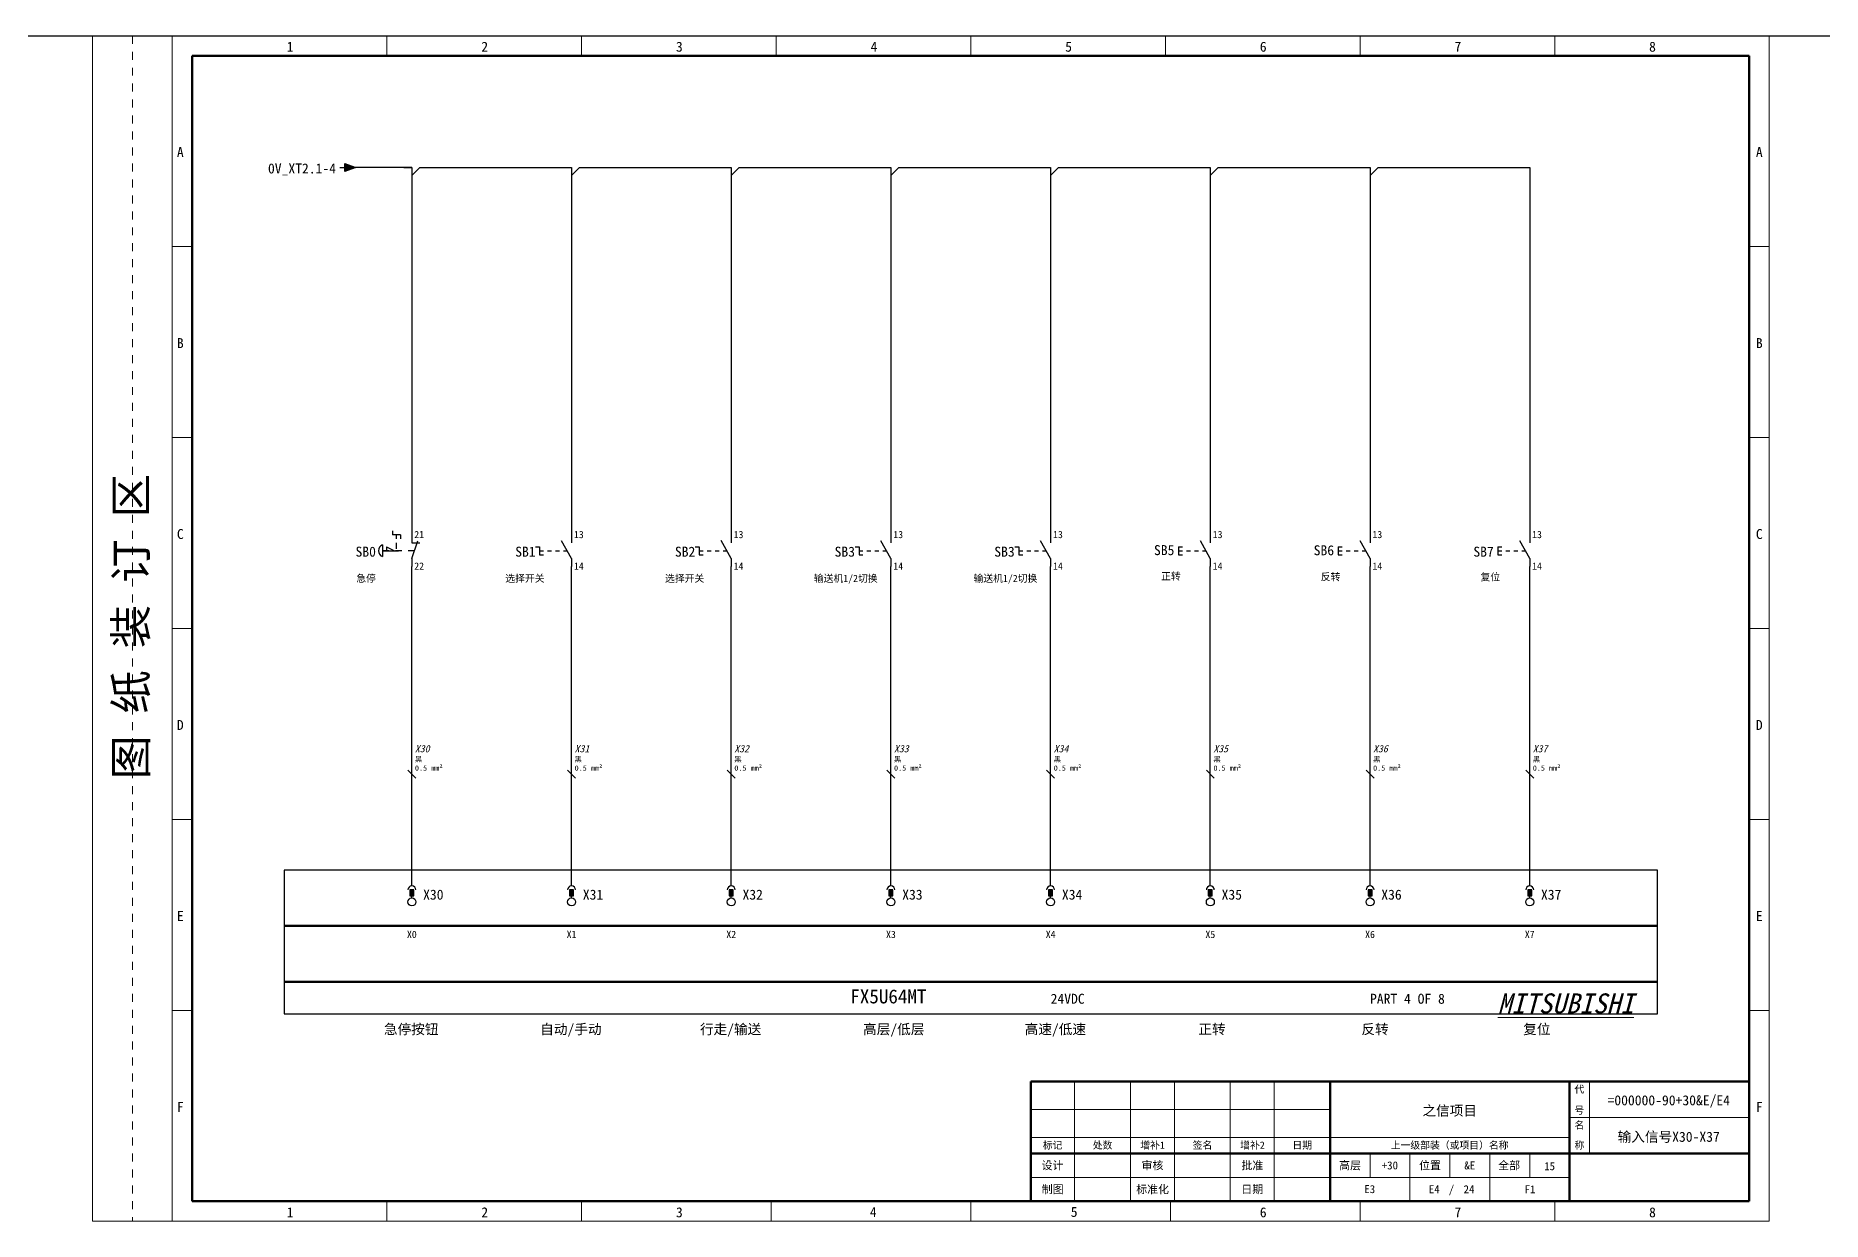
# Model space of a CAD drawing. Header units: millimetres. Extents: x -274 to 12554, y 2463 to 2760.
# Drawn here: x 3715.9 to 4163.4, y 2463.4 to 2760.4 of the extents above; entities that cross this region are included whole.
import ezdxf
from ezdxf.enums import TextEntityAlignment as Align

# ---------------------------------------------------------------- set-up
doc = ezdxf.new("R2010")
doc.units = ezdxf.units.MM
doc.linetypes.add('EPL_DASH', pattern=[1, 0.5, -0.5])
for name, color, linetype, lineweight in [('EPLAN100', 7, 'Continuous', 5), ('EPLAN108', 5, 'Continuous', 5), ('EPLAN201', 73, 'Continuous', 35), ('EPLAN300', 5, 'Continuous', 5), ('EPLAN303', 6, 'Continuous', 25), ('EPLAN306', 6, 'Continuous', 25), ('EPLAN311', 1, 'Continuous', 25), ('EPLAN312', 1, 'Continuous', 25), ('EPLAN400', 5, 'Continuous', 35), ('EPLAN403', 5, 'Continuous', 35), ('EPLAN405', 1, 'Continuous', 25), ('EPLAN420', 7, 'Continuous', 35), ('EPLAN421', 5, 'Continuous', 35), ('EPLAN426', 251, 'Continuous', 35), ('EPLAN429', 251, 'Continuous', 35), ('EPLAN451', 73, 'Continuous', 35), ('EPLAN452', 73, 'Continuous', 35), ('EPLAN453', 73, 'Continuous', 35), ('EPLAN501', 7, 'Continuous', 35)]:
    doc.layers.add(name, color=color, linetype=linetype, lineweight=lineweight)
doc.styles.add('宋体', font='')
doc.styles.add('宋体_I', font='')
doc.styles.get('宋体').set_extended_font_data('宋体')
doc.styles.get('宋体_I').set_extended_font_data('宋体', italic=True)

msp = doc.modelspace()

# ---------------------------------------------------------------- hatches: boundary and pattern name
at = {"layer": 'EPLAN303', "linetype": 'Continuous', "lineweight": 25, "ltscale": 4}
for points in [[(3809.59, 2544.88), (3810.59, 2544.88), (3810.59, 2546.38), (3809.59, 2546.38)], [(3849.59, 2544.88), (3850.59, 2544.88), (3850.59, 2546.38), (3849.59, 2546.38)], [(3889.59, 2544.88), (3890.59, 2544.88), (3890.59, 2546.38), (3889.59, 2546.38)], [(3929.59, 2544.88), (3930.59, 2544.88), (3930.59, 2546.38), (3929.59, 2546.38)], [(3969.59, 2544.88), (3970.59, 2544.88), (3970.59, 2546.38), (3969.59, 2546.38)], [(4009.59, 2544.88), (4010.59, 2544.88), (4010.59, 2546.38), (4009.59, 2546.38)], [(4049.59, 2544.88), (4050.59, 2544.88), (4050.59, 2546.38), (4049.59, 2546.38)], [(4089.59, 2544.88), (4090.59, 2544.88), (4090.59, 2546.38), (4089.59, 2546.38)]]:
    msp.add_hatch(color=6, dxfattribs=at).paths.add_polyline_path(points, flags=0)
at = {"layer": 'EPLAN311', "linetype": 'Continuous', "lineweight": 25, "ltscale": 4}
msp.add_hatch(color=1, dxfattribs=at).paths.add_polyline_path([(3793.34, 2728.38), (3796.09, 2727.38), (3793.34, 2726.38)], flags=0)

# ---------------------------------------------------------------- linework, layer by layer
at = {"color": 5}
for p, q in [((145.55, 2760.38), (12554.42, 2760.38)), ((3852.09, 2727.38), (3890.09, 2727.38)), ((3932.09, 2727.38), (3970.09, 2727.38)), ((3972.09, 2727.38), (4010.09, 2727.38)), ((4012.09, 2727.38), (4050.09, 2727.38)), ((4052.09, 2727.38), (4090.09, 2727.38))]:
    msp.add_line(p, q, dxfattribs=at)
at = {"layer": 'EPLAN100', "color": 6, "linetype": 'Continuous', "lineweight": 50, "ltscale": 4}
for p, q in [((3778.09, 2537.38), (4122.09, 2537.38)), ((3778.09, 2523.38), (4122.09, 2523.38))]:
    msp.add_line(p, q, dxfattribs=at)
at = {"layer": 'EPLAN201', "color": 4, "linetype": 'Continuous', "lineweight": 20, "ltscale": 12}
for p, q in [((3730.09, 2760.38), (4150.09, 2760.38)), ((3730.09, 2463.38), (3730.09, 2760.38)), ((3803.84, 2760.38), (3803.84, 2755.38)), ((3852.59, 2760.38), (3852.59, 2755.38)), ((3901.34, 2760.38), (3901.34, 2755.38)), ((3950.09, 2755.38), (3950.09, 2760.38)), ((3998.84, 2760.38), (3998.84, 2755.38)), ((4047.59, 2760.38), (4047.59, 2755.38)), ((4096.34, 2760.38), (4096.34, 2755.38)), ((4150.09, 2760.38), (4150.09, 2463.38)), ((3750.09, 2707.55), (3755.09, 2707.55)), ((4145.09, 2707.55), (4150.09, 2707.55)), ((3750.09, 2659.72), (3755.09, 2659.72)), ((4145.09, 2659.72), (4150.09, 2659.72)), ((3750.09, 2611.88), (3755.09, 2611.88)), ((4145.09, 2611.88), (4150.09, 2611.88)), ((3750.09, 2564.05), (3755.09, 2564.05)), ((4145.09, 2564.05), (4150.09, 2564.05)), ((3750.09, 2516.22), (3755.09, 2516.22)), ((4145.09, 2516.22), (4150.09, 2516.22)), ((4100.09, 2489.38), (4145.09, 2489.38)), ((4050.09, 2480.38), (4050.09, 2474.38)), ((4060.09, 2480.38), (4060.09, 2474.38)), ((4070.09, 2480.38), (4070.09, 2474.38)), ((4080.09, 2480.38), (4080.09, 2474.38)), ((4090.09, 2480.38), (4090.09, 2474.38)), ((3965.09, 2474.38), (4100.09, 2474.38)), ((4060.09, 2474.38), (4060.09, 2468.38)), ((4080.09, 2474.38), (4080.09, 2468.38)), ((3803.84, 2468.38), (3803.84, 2463.38)), ((3852.59, 2468.38), (3852.59, 2463.38)), ((3900.09, 2463.38), (3900.09, 2468.38)), ((3950.09, 2468.38), (3950.09, 2463.38)), ((4000.09, 2463.38), (4000.09, 2468.38)), ((4047.59, 2468.38), (4047.59, 2463.38)), ((4096.34, 2468.38), (4096.34, 2463.38)), ((4150.09, 2463.38), (3730.09, 2463.38))]:
    msp.add_line(p, q, dxfattribs=at)
at = {"layer": 'EPLAN201', "color": 4, "linetype": 'EPL_DASH', "lineweight": 20, "ltscale": 4}
msp.add_line((3740.09, 2760.38), (3740.09, 2463.38), dxfattribs=at)
at = {"layer": 'EPLAN201', "color": 4, "linetype": 'Continuous', "lineweight": 20, "ltscale": 4}
for p, q in [((3750.09, 2463.38), (3750.09, 2760.38)), ((3976.09, 2468.38), (3976.09, 2498.38)), ((3990.09, 2468.38), (3990.09, 2498.38)), ((4001.09, 2468.38), (4001.09, 2498.38)), ((4015.09, 2468.38), (4015.09, 2498.38)), ((4026.06, 2468.45), (4026.06, 2498.45)), ((4105.09, 2480.38), (4105.09, 2498.38)), ((3965.09, 2491.38), (4040.09, 2491.38)), ((3965.09, 2484.38), (4100.09, 2484.38))]:
    msp.add_line(p, q, dxfattribs=at)
at = {"layer": 'EPLAN201', "color": 4, "linetype": 'Continuous', "lineweight": 50, "ltscale": 12}
for p, q in [((4145.09, 2755.38), (3755.09, 2755.38)), ((3965.09, 2468.38), (3965.09, 2498.38)), ((4040.09, 2468.38), (4040.09, 2498.38)), ((4100.09, 2468.38), (4100.09, 2498.38)), ((3965.09, 2480.38), (4145.09, 2480.38)), ((3755.09, 2468.38), (4145.09, 2468.38))]:
    msp.add_line(p, q, dxfattribs=at)
at = {"layer": 'EPLAN201', "color": 4, "linetype": 'Continuous', "lineweight": 50, "ltscale": 4}
for p, q in [((3755.09, 2755.38), (3755.09, 2468.38)), ((4145.09, 2755.38), (4145.09, 2468.38)), ((3965.09, 2498.38), (4145.09, 2498.38))]:
    msp.add_line(p, q, dxfattribs=at)
at = {"layer": 'EPLAN201', "color": 4, "linetype": 'Continuous', "lineweight": 15, "ltscale": 12}
for p, q in [((3950.09, 2468.38), (3950.09, 2463.38)), ((3900.09, 2463.38), (4000.09, 2463.38))]:
    msp.add_line(p, q, dxfattribs=at)
at = {"layer": 'EPLAN201', "color": 4, "linetype": 'Continuous', "lineweight": 35, "ltscale": 12}
msp.add_line((3965.09, 2468.38), (4145.09, 2468.38), dxfattribs=at)
at = {"layer": 'EPLAN300', "color": 5, "linetype": 'Continuous', "lineweight": 25, "ltscale": 4}
for p, q in [((3805.26, 2636.38), (3805.26, 2635.38)), ((3802.76, 2632.88), (3802.76, 2629.88)), ((3804.36, 2631.38), (3802.76, 2631.38)), ((3802.76, 2631.38), (3806.76, 2631.38)), ((3803.76, 2632.38), (3805.76, 2631.38)), ((3803.76, 2632.38), (3803.76, 2631.38)), ((3807.26, 2635.38), (3805.26, 2635.38)), ((3807.56, 2631.38), (3805.96, 2631.38)), ((3806.26, 2634.38), (3806.26, 2635.38)), ((3806.26, 2631.88), (3806.26, 2633.38)), ((3807.26, 2635.38), (3807.26, 2634.38)), ((3810.76, 2631.38), (3809.16, 2631.38)), ((3810.09, 2629.38), (3811.59, 2633.88)), ((3810.09, 2633.38), (3812.09, 2633.38)), ((3841.09, 2632.38), (3842.09, 2632.38)), ((3842.09, 2632.38), (3842.09, 2630.38)), ((3842.09, 2631.38), (3843.09, 2631.38)), ((3844.09, 2631.38), (3845.09, 2631.38)), ((3846.09, 2631.38), (3847.09, 2631.38)), ((3850.09, 2629.38), (3847.59, 2633.88)), ((3848.09, 2631.38), (3848.97, 2631.38)), ((3881.09, 2632.38), (3882.09, 2632.38)), ((3882.09, 2632.38), (3882.09, 2630.38)), ((3882.09, 2631.38), (3883.09, 2631.38)), ((3884.09, 2631.38), (3885.09, 2631.38)), ((3886.09, 2631.38), (3887.09, 2631.38)), ((3890.1, 2629.39), (3887.6, 2633.89)), ((3888.09, 2631.38), (3888.97, 2631.38)), ((3921.09, 2632.38), (3922.09, 2632.38)), ((3922.09, 2632.38), (3922.09, 2630.38)), ((3922.09, 2631.38), (3923.09, 2631.38)), ((3924.09, 2631.38), (3925.09, 2631.38)), ((3926.09, 2631.38), (3927.09, 2631.38)), ((3930.09, 2629.38), (3927.59, 2633.88)), ((3928.09, 2631.38), (3928.97, 2631.38)), ((3961.09, 2632.38), (3962.09, 2632.38)), ((3962.09, 2632.38), (3962.09, 2630.38)), ((3962.09, 2631.38), (3963.09, 2631.38)), ((3964.09, 2631.38), (3965.09, 2631.38)), ((3966.09, 2631.38), (3967.09, 2631.38)), ((3970.09, 2629.38), (3967.59, 2633.88)), ((3968.09, 2631.38), (3968.97, 2631.38)), ((4002.09, 2632.38), (4002.09, 2630.38)), ((4002.09, 2632.38), (4003.09, 2632.38)), ((4002.09, 2631.38), (4003.09, 2631.38)), ((4004.09, 2631.38), (4005.09, 2631.38)), ((4006.09, 2631.38), (4007.09, 2631.38)), ((4010.09, 2629.38), (4007.59, 2633.88)), ((4008.09, 2631.38), (4008.97, 2631.38)), ((4042.09, 2632.38), (4042.09, 2630.38)), ((4042.09, 2632.38), (4043.09, 2632.38)), ((4042.09, 2631.38), (4043.09, 2631.38)), ((4044.09, 2631.38), (4045.09, 2631.38)), ((4046.09, 2631.38), (4047.09, 2631.38)), ((4050.09, 2629.38), (4047.59, 2633.88)), ((4048.09, 2631.38), (4048.97, 2631.38)), ((4082.09, 2632.38), (4082.09, 2630.38)), ((4082.09, 2632.38), (4083.09, 2632.38)), ((4082.09, 2631.38), (4083.09, 2631.38)), ((4084.09, 2631.38), (4085.09, 2631.38)), ((4086.09, 2631.38), (4087.09, 2631.38)), ((4090.09, 2629.38), (4087.59, 2633.88)), ((4088.09, 2631.38), (4088.97, 2631.38)), ((3842.09, 2630.38), (3843.09, 2630.38)), ((3882.09, 2630.38), (3883.09, 2630.38)), ((3922.09, 2630.38), (3923.09, 2630.38)), ((3962.09, 2630.38), (3963.09, 2630.38)), ((4002.09, 2630.38), (4003.09, 2630.38)), ((4042.09, 2630.38), (4043.09, 2630.38)), ((4082.09, 2630.38), (4083.09, 2630.38))]:
    msp.add_line(p, q, dxfattribs=at)
at = {"layer": 'EPLAN300', "color": 5, "linetype": 'Continuous', "lineweight": 25}
for p, q in [((3810.09, 2635.38), (3810.09, 2633.38)), ((3850.09, 2635.38), (3850.09, 2633.38)), ((3890.09, 2635.38), (3890.09, 2633.38)), ((3930.09, 2635.38), (3930.09, 2633.38)), ((3970.09, 2635.38), (3970.09, 2633.38)), ((4010.09, 2635.38), (4010.09, 2633.38)), ((4050.09, 2635.38), (4050.09, 2633.38)), ((4090.09, 2635.38), (4090.09, 2633.38)), ((3810.09, 2629.38), (3810.09, 2627.38)), ((3850.09, 2629.38), (3850.09, 2627.38)), ((3890.1, 2629.39), (3890.1, 2627.39)), ((3930.09, 2629.38), (3930.09, 2627.38)), ((3970.09, 2629.38), (3970.09, 2627.38)), ((4010.09, 2629.38), (4010.09, 2627.38)), ((4050.09, 2629.38), (4050.09, 2627.38)), ((4090.09, 2629.38), (4090.09, 2627.38))]:
    msp.add_line(p, q, dxfattribs=at)
at = {"layer": 'EPLAN300', "color": 5, "linetype": 'Continuous', "lineweight": 25, "ltscale": 4}
msp.add_arc((3803.35, 2631.38), 1.61, 111.5448, 248.4552, dxfattribs=at)
at = {"layer": 'EPLAN303', "color": 6, "linetype": 'Continuous', "lineweight": 25, "ltscale": 4}
for p, q in [((3810.09, 2544.38), (3810.09, 2544.88)), ((3850.09, 2544.38), (3850.09, 2544.88)), ((3890.09, 2544.38), (3890.09, 2544.88)), ((3930.09, 2544.38), (3930.09, 2544.88)), ((3970.09, 2544.38), (3970.09, 2544.88)), ((4010.09, 2544.38), (4010.09, 2544.88)), ((4050.09, 2544.38), (4050.09, 2544.88)), ((4090.09, 2544.38), (4090.09, 2544.88))]:
    msp.add_line(p, q, dxfattribs=at)
for points in [[(3809.59, 2544.88), (3810.59, 2544.88), (3810.59, 2546.38), (3809.59, 2546.38)], [(3849.59, 2544.88), (3850.59, 2544.88), (3850.59, 2546.38), (3849.59, 2546.38)], [(3889.59, 2544.88), (3890.59, 2544.88), (3890.59, 2546.38), (3889.59, 2546.38)], [(3929.59, 2544.88), (3930.59, 2544.88), (3930.59, 2546.38), (3929.59, 2546.38)], [(3969.59, 2544.88), (3970.59, 2544.88), (3970.59, 2546.38), (3969.59, 2546.38)], [(4009.59, 2544.88), (4010.59, 2544.88), (4010.59, 2546.38), (4009.59, 2546.38)], [(4049.59, 2544.88), (4050.59, 2544.88), (4050.59, 2546.38), (4049.59, 2546.38)], [(4089.59, 2544.88), (4090.59, 2544.88), (4090.59, 2546.38), (4089.59, 2546.38)]]:
    msp.add_lwpolyline(points, close=True, dxfattribs=at)
for centre in [(3810.09, 2543.38), (3850.09, 2543.38), (3890.09, 2543.38), (3930.09, 2543.38), (3970.09, 2543.38), (4010.09, 2543.38), (4050.09, 2543.38), (4090.09, 2543.38)]:
    msp.add_circle(centre, 1, dxfattribs=at)
for centre in [(3810.09, 2546.38), (3850.09, 2546.38), (3890.09, 2546.38), (3930.09, 2546.38), (3970.09, 2546.38), (4010.09, 2546.38), (4050.09, 2546.38), (4090.09, 2546.38)]:
    msp.add_arc(centre, 1, 0, 180, dxfattribs=at)
at = {"layer": 'EPLAN306', "color": 6, "linetype": 'Continuous', "lineweight": 25, "ltscale": 4}
msp.add_lwpolyline([(3778.09, 2515.38), (4122.09, 2515.38), (4122.09, 2551.38), (3778.09, 2551.38)], close=True, dxfattribs=at)
at = {"layer": 'EPLAN311', "color": 1, "linetype": 'Continuous', "lineweight": 25, "ltscale": 4}
msp.add_line((3792.09, 2727.38), (3793.34, 2727.38), dxfattribs=at)
at = {"layer": 'EPLAN311', "color": 5, "linetype": 'Continuous', "lineweight": 25, "ltscale": 4}
for p, q in [((3810.09, 2727.38), (3794.09, 2727.38)), ((3808.09, 2727.38), (3810.09, 2727.38)), ((3810.09, 2727.38), (3810.09, 2635.38)), ((3810.09, 2727.38), (3810.09, 2725.38)), ((3810.09, 2725.38), (3812.09, 2727.38)), ((3812.09, 2727.38), (3850.09, 2727.38)), ((3850.09, 2727.38), (3850.09, 2635.38)), ((3850.09, 2725.38), (3852.09, 2727.38)), ((3890.09, 2727.38), (3890.09, 2635.38)), ((3890.09, 2725.38), (3892.09, 2727.38)), ((3892.09, 2727.38), (3930.09, 2727.38)), ((3930.09, 2727.38), (3930.09, 2635.38)), ((3930.09, 2727.38), (3930.09, 2725.38)), ((3930.09, 2725.38), (3932.09, 2727.38)), ((3970.09, 2727.38), (3970.09, 2635.38)), ((3970.09, 2725.38), (3972.09, 2727.38)), ((4010.09, 2727.38), (4010.09, 2635.38)), ((4010.09, 2725.38), (4012.09, 2727.38)), ((4050.09, 2727.38), (4050.09, 2635.38)), ((4050.09, 2725.38), (4052.09, 2727.38)), ((4090.09, 2727.38), (4090.09, 2635.38)), ((3810.09, 2547.38), (3810.09, 2627.38)), ((3850.09, 2547.38), (3850.09, 2627.38)), ((3890.09, 2547.38), (3890.09, 2627.38)), ((3930.09, 2547.38), (3930.09, 2627.38)), ((3970.09, 2547.38), (3970.09, 2627.38)), ((4010.09, 2547.38), (4010.09, 2627.38)), ((4050.09, 2547.38), (4050.09, 2627.38)), ((4090.09, 2547.38), (4090.09, 2627.38))]:
    msp.add_line(p, q, dxfattribs=at)
at = {"layer": 'EPLAN311', "color": 1, "linetype": 'Continuous', "lineweight": 25, "ltscale": 4}
msp.add_lwpolyline([(3793.34, 2728.38), (3796.09, 2727.38), (3793.34, 2726.38)], close=True, dxfattribs=at)
at = {"layer": 'EPLAN312', "color": 1, "linetype": 'Continuous', "lineweight": 25, "ltscale": 4}
for p, q in [((3809.09, 2576.38), (3811.09, 2574.38)), ((3849.09, 2576.38), (3851.09, 2574.38)), ((3889.09, 2576.38), (3891.09, 2574.38)), ((3929.09, 2576.38), (3931.09, 2574.38)), ((3969.09, 2576.38), (3971.09, 2574.38)), ((4009.09, 2576.38), (4011.09, 2574.38)), ((4049.09, 2576.38), (4051.09, 2574.38)), ((4089.09, 2576.38), (4091.09, 2574.38))]:
    msp.add_line(p, q, dxfattribs=at)

# ---------------------------------------------------------------- texts
at = {"layer": 'EPLAN108', "color": 5, "style": '宋体'}
for s, p in [('24VDC', (3970.09, 2519.13)), ('PART 4 OF 8', (4050.09, 2519.13))]:
    msp.add_text(s, height=2.505, dxfattribs=at).set_placement(p, align=Align.MIDDLE_LEFT)
at = {"layer": 'EPLAN108', "color": 5, "insert": (4082.09, 2515.38), "char_height": 5.01, "attachment_point": 7, "style": '宋体_I'}
msp.add_mtext('\\LMITSUBISHI\\l', dxfattribs=at)
at = {"layer": 'EPLAN201', "color": 4, "style": '宋体'}
msp.add_text('图 纸 装 订 区', height=8.016, rotation=90, dxfattribs=at).set_placement((3735.69, 2612.38), align=Align.TOP_CENTER)
for s, height, p in [('代', 1.8, (4102.53, 2496.46)), ('名', 1.8, (4102.53, 2487.46)), ('号', 1.8, (4102.53, 2491.2)), ('标记', 1.804, (3970.59, 2482.45)), ('处数', 1.804, (3983.09, 2482.45)), ('增补1', 1.804, (3995.62, 2482.45)), ('签名', 1.804, (4008.14, 2482.45)), ('增补2', 1.804, (4020.65, 2482.45)), ('日期', 1.804, (4033.11, 2482.45)), ('上一级部装（或项目）名称', 1.8036, (4070.03, 2482.45)), ('称', 1.8, (4102.53, 2482.44)), ('设计', 2.004, (3970.55, 2477.38)), ('审核', 2.004, (3995.6, 2477.38)), ('批准', 2.004, (4020.62, 2477.38)), ('高层', 2.004, (4045.1, 2477.38)), ('位置', 2.004, (4065.12, 2477.38)), ('全部', 2.004, (4084.95, 2477.38)), ('制图', 2.004, (3970.6, 2471.39)), ('标准化', 2.004, (3995.63, 2471.39)), ('日期', 2.004, (4020.6, 2471.39)), ('/', 2, (4070.5, 2471.41))]:
    msp.add_text(s, height=height, dxfattribs=at).set_placement(p, align=Align.MIDDLE_CENTER)
at = {"layer": 'EPLAN400', "color": 5, "style": '宋体'}
for s, p in [('SB0', (3801.09, 2631.13)), ('SB1', (3841.09, 2631.13)), ('SB2', (3881.09, 2631.13)), ('SB3', (3921.09, 2631.13)), ('SB3', (3961.09, 2631.13)), ('SB5', (4001.09, 2631.52)), ('SB6', (4041.09, 2631.48)), ('SB7', (4081.09, 2631.13))]:
    msp.add_text(s, height=2.505, dxfattribs=at).set_placement(p, align=Align.MIDDLE_RIGHT)
msp.add_text('FX5U64MT', height=3.507, dxfattribs=at).set_placement((3938.99, 2521.47), align=Align.TOP_RIGHT)
at = {"layer": 'EPLAN403', "color": 5, "style": '宋体'}
msp.add_text('0V_XT2.1-4', height=2.505, dxfattribs=at).set_placement((3791.09, 2727.13), align=Align.MIDDLE_RIGHT)
at = {"layer": 'EPLAN405', "color": 2, "style": '宋体_I'}
for s, p in [('X30', (3810.86, 2580.33)), ('X31', (3850.86, 2580.33)), ('X32', (3890.86, 2580.33)), ('X33', (3930.86, 2580.33)), ('X34', (3970.86, 2580.33)), ('X35', (4010.86, 2580.33)), ('X36', (4050.86, 2580.33)), ('X37', (4090.86, 2580.33))]:
    msp.add_text(s, height=1.804, dxfattribs=at).set_placement(p, align=Align.BOTTOM_LEFT)
at = {"layer": 'EPLAN405', "color": 1, "style": '宋体'}
for s, height, p in [('0.5 mm²', 1.303, (3810.86, 2575.88)), ('黑', 1.3, (3810.86, 2578.11)), ('0.5 mm²', 1.303, (3850.86, 2575.88)), ('黑', 1.3, (3850.86, 2578.11)), ('0.5 mm²', 1.303, (3890.86, 2575.88)), ('黑', 1.3, (3890.86, 2578.11)), ('0.5 mm²', 1.303, (3930.86, 2575.88)), ('黑', 1.3, (3930.86, 2578.11)), ('0.5 mm²', 1.303, (3970.86, 2575.88)), ('黑', 1.3, (3970.86, 2578.11)), ('0.5 mm²', 1.303, (4010.86, 2575.88)), ('黑', 1.3, (4010.86, 2578.11)), ('0.5 mm²', 1.303, (4050.86, 2575.88)), ('黑', 1.3, (4050.86, 2578.11)), ('0.5 mm²', 1.303, (4090.86, 2575.88)), ('黑', 1.3, (4090.86, 2578.11))]:
    msp.add_text(s, height=height, dxfattribs=at).set_placement(p, align=Align.BOTTOM_LEFT)
at = {"layer": 'EPLAN420', "color": 0, "style": '宋体'}
for s, p in [('21', (3810.69, 2633.98)), ('13', (3850.69, 2633.98)), ('13', (3890.69, 2633.98)), ('13', (3930.69, 2633.98)), ('13', (3970.69, 2633.98)), ('13', (4010.69, 2633.98)), ('13', (4050.69, 2633.98)), ('13', (4090.69, 2633.98))]:
    msp.add_text(s, height=1.804, dxfattribs=at).set_placement(p, align=Align.BOTTOM_LEFT)
for s, p in [('22', (3810.69, 2628.42)), ('14', (3850.69, 2628.42)), ('14', (3890.69, 2628.42)), ('14', (3930.69, 2628.42)), ('14', (3970.69, 2628.42)), ('14', (4010.69, 2628.42)), ('14', (4050.69, 2628.42)), ('14', (4090.69, 2628.42))]:
    msp.add_text(s, height=1.804, dxfattribs=at).set_placement(p, align=Align.TOP_LEFT)
at = {"layer": 'EPLAN421', "color": 5, "style": '宋体'}
for s, p in [('X30', (3812.91, 2543.21)), ('X31', (3852.91, 2543.21)), ('X32', (3892.91, 2543.21)), ('X33', (3932.91, 2543.21)), ('X34', (3972.91, 2543.21)), ('X35', (4012.91, 2543.21)), ('X36', (4052.91, 2543.21)), ('X37', (4092.91, 2543.21))]:
    msp.add_text(s, height=2.505, dxfattribs=at).set_placement(p, align=Align.BOTTOM_LEFT)
at = {"layer": 'EPLAN426', "color": 251, "style": '宋体'}
for s, p in [('X0', (3810.09, 2536.16)), ('X1', (3850.09, 2536.16)), ('X2', (3890.09, 2536.16)), ('X3', (3930.09, 2536.16)), ('X4', (3970.09, 2536.16)), ('X5', (4010.09, 2536.16)), ('X6', (4050.09, 2536.16)), ('X7', (4090.09, 2536.16))]:
    msp.add_text(s, height=1.804, dxfattribs=at).set_placement(p, align=Align.TOP_CENTER)
at = {"layer": 'EPLAN429', "color": 6, "char_height": 2.505, "attachment_point": 2, "style": '宋体'}
for s, insert in [('急停按钮', (3809.93, 2512.76)), ('自动/手动', (3849.93, 2512.76)), ('行走/输送', (3889.93, 2512.76)), ('高层/低层', (3930.79, 2512.76)), ('高速/低速', (3971.27, 2512.76)), ('正转', (4010.5, 2512.76)), ('反转', (4051.35, 2512.76)), ('复位', (4091.87, 2512.76))]:
    msp.add_mtext(s, dxfattribs=dict(at, insert=insert))
at = {"layer": 'EPLAN451', "color": 4, "style": '宋体'}
msp.add_text('之信项目', height=2.505, dxfattribs=at).set_placement((4070.06, 2491.1), align=Align.MIDDLE_CENTER)
at = {"layer": 'EPLAN452', "color": 4, "style": '宋体'}
for s, height, p in [('=000000-90+30&E/E4', 2.505, (4124.92, 2493.69)), ('输入信号X30-X37', 2.505, (4124.9, 2484.55)), ('+30', 2.004, (4055.06, 2477.38)), ('&E', 2.004, (4075.07, 2477.38)), ('15', 2.004, (4095.07, 2477.18)), ('E3', 2.004, (4050.02, 2471.44)), ('F1', 2.004, (4090.18, 2471.4))]:
    msp.add_text(s, height=height, dxfattribs=at).set_placement(p, align=Align.MIDDLE_CENTER)
msp.add_text('E4', height=2.004, dxfattribs=at).set_placement((4067.53, 2471.41), align=Align.MIDDLE_RIGHT)
msp.add_text('24', height=2.004, dxfattribs=at).set_placement((4073.53, 2471.41), align=Align.MIDDLE_LEFT)
at = {"layer": 'EPLAN453', "color": 4, "style": '宋体'}
for s, p in [('1', (3779.59, 2757.63)), ('2', (3828.34, 2757.63)), ('3', (3877.09, 2757.63)), ('4', (3925.84, 2757.63)), ('5', (3974.59, 2757.63)), ('6', (4023.34, 2757.63)), ('7', (4072.09, 2757.63)), ('8', (4120.84, 2757.63)), ('A', (3752.09, 2731.22)), ('A', (4147.59, 2731.22)), ('B', (3752.09, 2683.38)), ('B', (4147.59, 2683.38)), ('C', (3752.09, 2635.55)), ('C', (4147.59, 2635.55)), ('D', (3752.09, 2587.72)), ('D', (4147.59, 2587.72)), ('E', (3752.09, 2539.88)), ('E', (4147.59, 2539.88)), ('F', (3752.09, 2492.05)), ('F', (4147.59, 2492.05)), ('1', (3779.59, 2465.63)), ('2', (3828.34, 2465.63)), ('3', (3877.09, 2465.63)), ('4', (3925.65, 2465.67)), ('5', (3975.98, 2465.74)), ('6', (4023.34, 2465.63)), ('7', (4072.09, 2465.63)), ('8', (4120.84, 2465.63))]:
    msp.add_text(s, height=2.5, dxfattribs=at).set_placement(p, align=Align.MIDDLE_CENTER)
at = {"layer": 'EPLAN501', "color": 0, "style": '宋体'}
for s, p in [('急停', (3801.09, 2624.44)), ('选择开关', (3843.33, 2624.44)), ('选择开关', (3883.34, 2624.44)), ('输送机1/2切换', (3926.76, 2624.44)), ('输送机1/2切换', (3966.76, 2624.44)), ('正转', (4002.68, 2624.98)), ('反转', (4042.68, 2624.83)), ('复位', (4082.68, 2624.79))]:
    msp.add_text(s, height=1.804, dxfattribs=at).set_placement(p, align=Align.MIDDLE_RIGHT)

doc.saveas('drawing.dxf')
